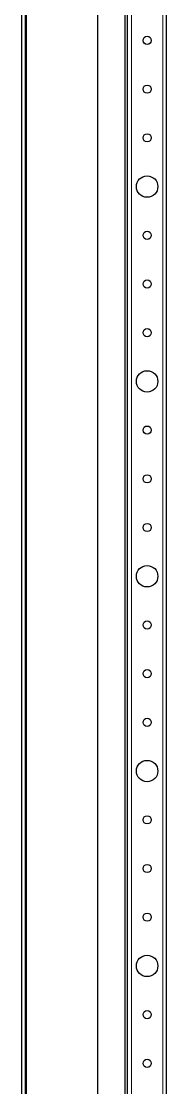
# Model space of a CAD drawing. Header units: millimetres. Extents: x -1385 to 3358, y -2404 to 1219.
# Drawn here: x -1041 to -967, y -1337 to -790 of the extents above; entities that cross this region are included whole.
import ezdxf

# ---------------------------------------------------------------- set-up
doc = ezdxf.new("R2010")
doc.units = ezdxf.units.MM

msp = doc.modelspace()

# ---------------------------------------------------------------- linework, layer by layer
at = {"color": 7, "linetype": 'Continuous', "lineweight": 25}
for p, q in [((-1041.09, 602.68), (-1041.09, -1552.32)), ((-1039.09, 602.68), (-1039.09, -1552.32)), ((-988.09, 571.18), (-988.09, -1520.82)), ((-986.59, -1492.32), (-986.59, 542.68)), ((-966.59, -1492.32), (-966.59, 542.68)), ((-1002.09, -771.82), (-1002.09, -1402.82))]:
    msp.add_line(p, q, dxfattribs=at)
at = {"color": 8, "linetype": 'Continuous', "lineweight": 18}
for p, q in [((-984.59, -1492.32), (-984.59, 542.68)), ((-968.59, -1492.32), (-968.59, 542.68)), ((-1038.49, -1401.12), (-1038.49, -773.52))]:
    msp.add_line(p, q, dxfattribs=at)
at = {"color": 7, "linetype": 'Continuous', "lineweight": 25}
for centre, radius in [((-976.59, -799.82), 2.1), ((-976.59, -824.82), 2.1), ((-976.59, -849.82), 2.1), ((-976.59, -874.82), 5.5), ((-976.59, -899.82), 2.1), ((-976.59, -924.82), 2.1), ((-976.59, -949.82), 2.1), ((-976.59, -974.82), 5.5), ((-976.59, -999.82), 2.1), ((-976.59, -1024.82), 2.1), ((-976.59, -1049.82), 2.1), ((-976.59, -1074.82), 5.5), ((-976.59, -1099.82), 2.1), ((-976.59, -1124.82), 2.1), ((-976.59, -1149.82), 2.1), ((-976.59, -1174.82), 5.5), ((-976.59, -1199.82), 2.1), ((-976.59, -1224.82), 2.1), ((-976.59, -1249.82), 2.1), ((-976.59, -1274.82), 5.5), ((-976.59, -1299.82), 2.1), ((-976.59, -1324.82), 2.1)]:
    msp.add_circle(centre, radius, dxfattribs=at)

doc.saveas('drawing.dxf')
